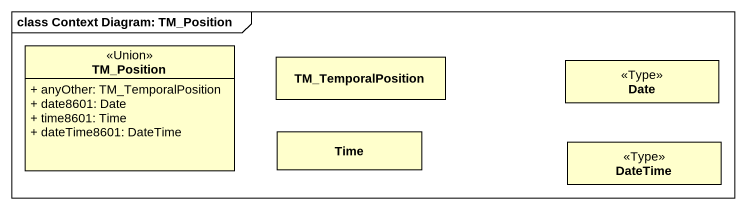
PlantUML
@startuml
mainframe class Context Diagram: TM_Position
hide circle
hide empty members
skinparam classAttributeIconSize 0
class TM_Position <<Union>> {
  + anyOther: TM_TemporalPosition
  + date8601: Date
  + time8601: Time
  + dateTime8601: DateTime
}
class TM_TemporalPosition
class Date <<Type>>
class Time
class DateTime <<Type>>
@enduml
